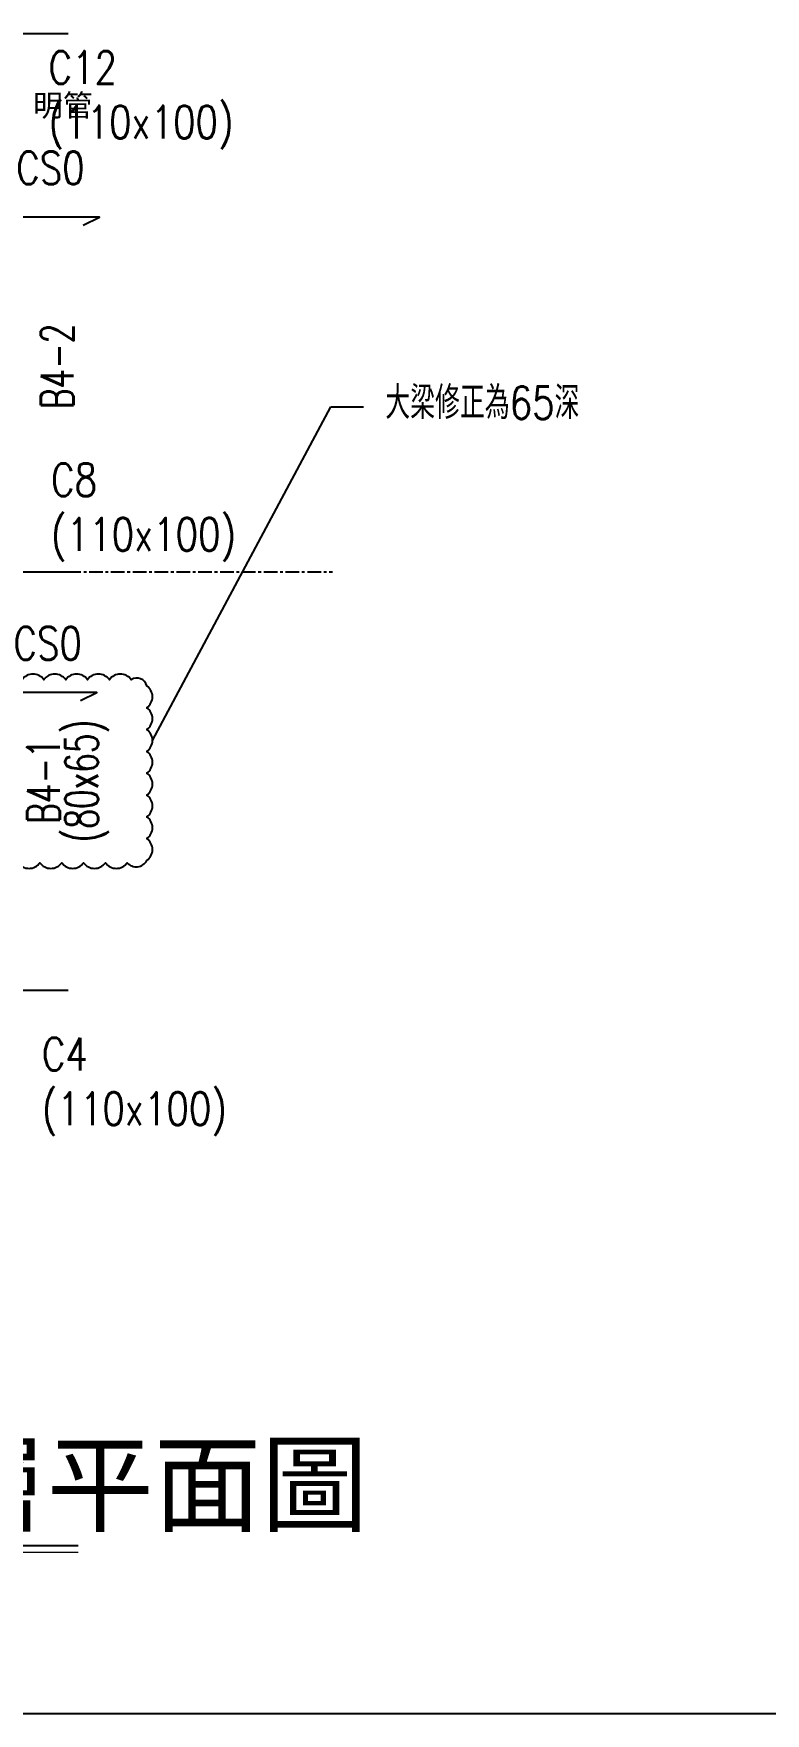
# Model space of a CAD drawing. Header units: millimetres. Extents: x -3377 to 119122, y -22007 to 15479.
# Drawn here: x 79295 to 80300, y 3880 to 6189 of the extents above; entities that cross this region are included whole.
import ezdxf
from ezdxf import colors
from ezdxf.entities.mleader import LeaderData, LeaderLine
from ezdxf.enums import TextEntityAlignment as Align
from ezdxf.math import Vec2, Vec3

# ---------------------------------------------------------------- set-up
doc = ezdxf.new("R2010")
doc.units = ezdxf.units.MM
doc.header["$LTSCALE"] = 150
doc.header["$MEASUREMENT"] = 0
doc.linetypes.add('CENTER', pattern=[2, 1.25, -0.25, 0.25, -0.25])
doc.layers.get('0').update_dxf_attribs({"plot": 0})
doc.layers.add('5', color=5, linetype='Continuous', lineweight=13)
for name, color, linetype in [('GRID', 5, 'CENTER'), ('S-GRID', 1, 'CENTER'), ('S-SLABT', 2, 'Continuous'), ('S-TEXTC', 3, 'Continuous'), ('S-TEXTG', 2, 'Continuous'), ('TEXT', 2, 'Continuous')]:
    doc.layers.add(name, color=color, linetype=linetype)
for name, color, linetype, plot in [('LABEL', 1, 'Continuous', False), ('S-ARCH', 252, 'Continuous', False), ('S-CLOUD_20220217(結構依建築圖2022-0216修改)', 4, 'Continuous', False)]:
    doc.layers.add(name, color=color, linetype=linetype, plot=plot)
doc.styles.add('3E', font='simplex.shx', dxfattribs={"width": 0.8, "height": 45, "bigfont": 'dayus.shx'})
doc.styles.add('CS4', font='romans.shx', dxfattribs={"width": 0.7, "height": 45, "bigfont": 'lsp.shx'})
doc.styles.add('CT', font='')
doc.styles.add('HH', font='')
doc.styles.add('LSP', font='SIMPLEX.shx', dxfattribs={"width": 0.8, "bigfont": 'lsp.shx'})
doc.styles.get('CT').set_extended_font_data('DFKai-SB')
doc.styles.get('HH').set_extended_font_data('Microsoft JhengHei')

# ---------------------------------------------------------------- blocks, each defined once
blk = doc.blocks.new('LINE(2)')
at = {"layer": 'S-GRID'}
for points in [[(-8859.11, -1570.91), (-5430.87, -1570.91)], [(-8859.11, -2310.91), (-5430.87, -2310.91)], [(-8859.11, -2885.91), (-5430.87, -2885.91)]]:
    blk.add_lwpolyline(points, dxfattribs=at)
blk = doc.blocks.new('DwFm')
blk.add_lwpolyline([(-12110.4, -3880.1), (0, -3880.1)])
blk = doc.blocks.new('A$C16E17CE1')
at = {"layer": '5', "color": 252, "linetype": 'Continuous'}
blk.add_lwpolyline([(-56.6, -1367.4), (1144.1, -1367.4)], dxfattribs=at)
at = {"layer": 'GRID', "color": 252, "ltscale": 0.1}
blk.add_line((379, -20), (1493.5, -20), dxfattribs=at)
at = {"layer": 'LABEL', "color": 252}
blk.add_lwpolyline([(-212, -1358.3), (1144.1, -1358.3)], dxfattribs=at)
at = {"layer": 'TEXT', "color": 252, "style": 'HH'}
blk.add_text('明管', height=30, dxfattribs=at).set_placement((1122.9, 606.3), align=Align.CENTER)
at = {"layer": 'TEXT', "color": 252, "linetype": 'Continuous', "style": 'CT', "width": 1}
blk.add_text('拾伍層至拾陸層平面圖', height=108, dxfattribs=at).set_placement((69.6, -1328))
blk = doc.blocks.new('2022-0217')
blk.add_blockref('A$C16E17CE1', (66101.5, -2290.9))
blk = doc.blocks.new('_None')

msp = doc.modelspace()

# ---------------------------------------------------------------- linework, layer by layer
at = {"layer": 'S-CLOUD_20220217(結構依建築圖2022-0216修改)'}
msp.add_lwpolyline([(79273.27, 5049.48, 0.5205671), (79303.27, 5049.48, 0.5205671), (79333.27, 5049.48, 0.5205671), (79363.27, 5049.48, 0.5205671), (79393.27, 5049.48, 0.5205671), (79423.27, 5049.48, 0.5205671), (79450.2, 5052.55, 0.5205671), (79450.2, 5082.55, 0.5205671), (79450.2, 5112.55, 0.5205671), (79450.2, 5142.55, 0.5205671), (79450.2, 5172.55, 0.5205671), (79450.2, 5202.55, 0.5205671), (79450.2, 5232.55, 0.5205671), (79450.2, 5262.55, 0.5205671), (79450.2, 5292.55, 0.5205671), (79428.69, 5301.04, 0.5205671), (79398.69, 5301.04, 0.5205671), (79368.69, 5301.04, 0.5205671), (79338.69, 5301.04, 0.5205671), (79308.69, 5301.04, 0.5205671), (79278.69, 5301.04, 0.5205671)], format="xyb", dxfattribs=at)
at = {"layer": 'S-SLABT', "color": 1}
for points in [[(79362.72, 5925.81), (79385.22, 5937.06), (79250.22, 5937.06), (79272.72, 5948.31)], [(79358.92, 5272.27), (79381.42, 5283.52), (79246.42, 5283.52), (79268.92, 5294.77)]]:
    msp.add_lwpolyline(points, dxfattribs=at)

# ---------------------------------------------------------------- block references
msp.add_blockref('DwFm', (84772.8, 7760.14))
at = {"layer": 'S-ARCH'}
msp.add_blockref('2022-0217', (12110.4, 7760.14), dxfattribs=at)
at = {"layer": 'S-GRID'}
msp.add_blockref('LINE(2)', (84772.8, 7760.14), dxfattribs=at)

# ---------------------------------------------------------------- texts
at = {"layer": 'S-SLABT', "color": 2, "style": '3E', "width": 0.8}
for p in [(79317.72, 5982.06), (79313.92, 5328.52)]:
    msp.add_text('CS0', height=45, dxfattribs=at).set_placement(p, align=Align.CENTER)
at = {"layer": 'S-TEXTC', "style": 'CS4', "width": 0.8}
for s, p in [('C12', (79315.11, 6120.13)), ('(110x100)', (79315.11, 6045.13)), ('C8', (79318.54, 5553.39)), ('(110x100)', (79318.54, 5478.39)), ('C4', (79305.96, 4763.9)), ('(110x100)', (79305.96, 4688.9))]:
    msp.add_text(s, height=45, dxfattribs=at).set_placement(p)
at = {"layer": 'S-TEXTG', "style": 'CS4', "width": 0.7}
msp.add_text('B4-2', height=45, rotation=90, dxfattribs=at).set_placement((79326.93, 5731.73), align=Align.MIDDLE)
at = {"layer": 'S-TEXTG', "insert": (79341.93, 5161.73), "char_height": 45, "attachment_point": 5, "rotation": 90, "line_spacing_factor": 0.7, "style": 'CS4'}
msp.add_mtext('B4-1\\P(80x65)', dxfattribs=at)

# ---------------------------------------------------------------- leaders
at = {"layer": 'S-CLOUD_20220217(結構依建築圖2022-0216修改)'}
ml = msp.add_multileader_mtext('Standard', dxfattribs=at)
ml.set_content('大梁修正為65深', color=256, style='LSP')
ml.set_leader_properties(color=256)
ml.set_arrow_properties(name='NONE')
ml.build(insert=Vec2(0, 0))
ml.multileader.update_dxf_attribs({"text_left_attachment_type": 2, "text_right_attachment_type": 2, "dogleg_length": 3, "arrow_head_size": 30, "scale": 15})
ctx = ml.context
ctx.base_point, ctx.scale, ctx.char_height, ctx.arrow_head_size, ctx.landing_gap_size, ctx.plane_origin = Vec3(79748.02, 5676), 15, 45, 30, 30, Vec3(79458.01, 5217.55)
ctx.left_attachment, ctx.right_attachment = 2, 2
notes = []
notes.append((ctx, [(0, (1, 1, 0), (79703.02, 5676), (1, 0), 45, [(0, [(79458.01, 5217.55)], 0, [])])]))
ctx.mtext.insert, ctx.mtext.flow_direction = Vec3(79778.02, 5704.32), 5
for ctx, leaders in notes:
    for number, flags, end, landing, length, lines in leaders:
        leader = LeaderData()
        leader.index, (leader.has_last_leader_line, leader.has_dogleg_vector, leader.attachment_direction) = number, flags
        leader.last_leader_point, leader.dogleg_vector, leader.dogleg_length = Vec3(end), Vec3(landing), length
        for number, points, colour, breaks in lines:
            line = LeaderLine()
            line.index, line.vertices, line.color, line.breaks = number, Vec3.list(points), colors.encode_raw_color(colour), breaks
            leader.lines.append(line)
        ctx.leaders.append(leader)

doc.saveas('drawing.dxf')
